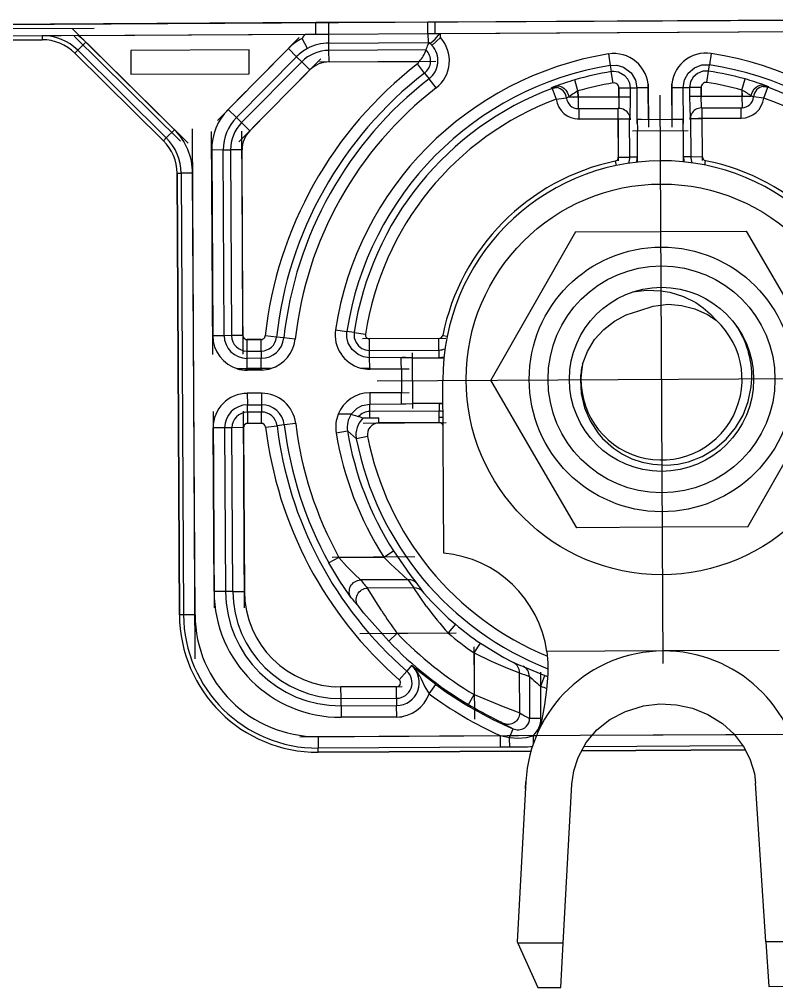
# Model space of a CAD drawing. Header units: millimetres. Extents: x 1543 to 5748, y 1576 to 2417.
# Drawn here: x 5450.98 to 5477.3, y 2206.58 to 2240.24 of the extents above; entities that cross this region are included whole.
import ezdxf

# ---------------------------------------------------------------- set-up
doc = ezdxf.new("R2010")
doc.units = ezdxf.units.MM
doc.layers.get('0').update_dxf_attribs({"lineweight": 25})

msp = doc.modelspace()

# ---------------------------------------------------------------- linework, layer by layer
for p, q in [((5433.662, 2239.974), (5464.043, 2240.136)), ((5461.282, 2240.121), (5433.671, 2239.974)), ((5463.861, 2240.135), (5482.666, 2240.236)), ((5433.672, 2239.829), (5453.584, 2239.935)), ((5433.673, 2239.574), (5461.284, 2239.721)), ((5451.775, 2239.526), (5433.674, 2239.429)), ((5433.674, 2239.429), (5451.775, 2239.526)), ((5473.354, 2217.841), (5473.249, 2237.601)), ((5457.094, 2218.004), (5456.996, 2236.426)), ((5463.422, 2227.668), (5483.181, 2227.774))]:
    msp.add_line(p, q)
at = {"ltscale": 0.014243}
msp.add_line((5461.738, 2240.123), (5461.282, 2240.121), dxfattribs=at)
at = {"ltscale": 0.0125}
for p, q in [((5461.284, 2239.721), (5461.282, 2240.121)), ((5465.43, 2239.743), (5465.428, 2240.143)), ((5476.857, 2237.501), (5476.993, 2237.877)), ((5470.399, 2237.536), (5470.401, 2237.136)), ((5476.098, 2237.566), (5476.101, 2237.166)), ((5458.907, 2226.582), (5458.91, 2226.182)), ((5459.401, 2226.185), (5459.399, 2226.585)), ((5464.108, 2218.895), (5463.819, 2218.618)), ((5462.162, 2216.374), (5462.164, 2215.974)), ((5464.097, 2215.984), (5464.095, 2216.384)), ((5461.368, 2215.303), (5461.37, 2214.903)), ((5467.696, 2215.337), (5467.698, 2214.937))]:
    msp.add_line(p, q, dxfattribs=at)
at = {"ltscale": 0.129149}
msp.add_line((5465.526, 2240.143), (5461.393, 2240.121), dxfattribs=at)
at = {"ltscale": 0.107623}
for p, q in [((5465.182, 2240.141), (5461.738, 2240.123)), ((5461.74, 2239.724), (5465.184, 2239.742)), ((5461.742, 2239.413), (5465.185, 2239.432))]:
    msp.add_line(p, q, dxfattribs=at)
at = {"ltscale": 0.012473}
for p, q in [((5461.74, 2239.724), (5461.738, 2240.123)), ((5465.184, 2239.742), (5465.182, 2240.141))]:
    msp.add_line(p, q, dxfattribs=at)
at = {"ltscale": 0.007707}
msp.add_line((5465.428, 2240.143), (5465.182, 2240.142), dxfattribs=at)
at = {"ltscale": 0.489716}
for p, q in [((5481.099, 2240.227), (5465.428, 2240.143)), ((5465.43, 2239.743), (5481.101, 2239.827))]:
    msp.add_line(p, q, dxfattribs=at)
at = {"ltscale": 0.03879}
msp.add_line((5453.016, 2239.677), (5451.775, 2239.667), dxfattribs=at)
at = {"ltscale": 0.004407}
for p, q in [((5451.775, 2239.667), (5451.775, 2239.526)), ((5461.371, 2214.762), (5461.37, 2214.903))]:
    msp.add_line(p, q, dxfattribs=at)
at = {"ltscale": 0.177427}
msp.add_line((5456.847, 2235.928), (5452.811, 2239.921), dxfattribs=at)
at = {"ltscale": 0.162425}
msp.add_line((5452.883, 2239.652), (5456.577, 2235.996), dxfattribs=at)
at = {"ltscale": 0.247163}
msp.add_line((5453.016, 2239.677), (5460.925, 2239.719), dxfattribs=at)
at = {"ltscale": 0.011227}
msp.add_line((5460.925, 2239.719), (5461.284, 2239.721), dxfattribs=at)
at = {"ltscale": 0.014238}
msp.add_line((5461.284, 2239.721), (5461.74, 2239.724), dxfattribs=at)
at = {"ltscale": 0.009708}
for p, q in [((5461.742, 2239.413), (5461.74, 2239.724)), ((5465.184, 2239.742), (5465.185, 2239.432))]:
    msp.add_line(p, q, dxfattribs=at)
at = {"ltscale": 0.007706}
msp.add_line((5465.184, 2239.742), (5465.43, 2239.743), dxfattribs=at)
at = {"ltscale": 0.005299}
msp.add_line((5465.43, 2239.743), (5465.6, 2239.744), dxfattribs=at)
at = {"ltscale": 0.000282288}
msp.add_line((5465.6, 2239.744), (5465.609, 2239.744), dxfattribs=at)
at = {"ltscale": 0.477248}
msp.add_line((5465.609, 2239.744), (5480.881, 2239.826), dxfattribs=at)
at = {"ltscale": 0.012499}
for p, q in [((5453.29, 2239.448), (5453.008, 2239.163)), ((5460.618, 2238.939), (5460.333, 2239.221)), ((5470.398, 2237.748), (5470.287, 2238.132)), ((5458.526, 2236.825), (5458.242, 2237.107)), ((5458.991, 2236.365), (5458.707, 2236.647)), ((5456.369, 2236.401), (5456.087, 2236.117)), ((5463.649, 2221.541), (5463.986, 2221.757)), ((5464.182, 2217.282), (5464.446, 2217.583)), ((5469.103, 2217.056), (5469.25, 2217.428)), ((5466.588, 2216.421), (5466.792, 2216.764))]:
    msp.add_line(p, q, dxfattribs=at)
at = {"ltscale": 0.135357}
for p, q in [((5456.369, 2236.401), (5453.29, 2239.448)), ((5453.008, 2239.163), (5456.087, 2236.117))]:
    msp.add_line(p, q, dxfattribs=at)
at = {"ltscale": 0.126513}
msp.add_line((5460.711, 2239.603), (5457.864, 2236.725), dxfattribs=at)
at = {"ltscale": 0.012497}
for p, q in [((5460.995, 2239.222), (5460.805, 2239.574)), ((5461.745, 2238.758), (5461.743, 2239.158)), ((5471.455, 2239.032), (5471.519, 2238.637)), ((5475.027, 2239.051), (5474.966, 2238.656)), ((5461.083, 2238.479), (5460.798, 2238.76)), ((5471.62, 2238.023), (5471.555, 2238.418)), ((5474.873, 2238.041), (5474.933, 2238.436)), ((5469.501, 2237.837), (5469.642, 2237.463)), ((5474.314, 2236.792), (5474.714, 2236.794)), ((5458.72, 2235.7), (5458.32, 2235.698)), ((5474.321, 2235.46), (5474.721, 2235.463)), ((5458.754, 2229.243), (5458.354, 2229.241)), ((5461.971, 2229.446), (5462.366, 2229.386)), ((5458.896, 2228.705), (5458.894, 2229.104)), ((5459.388, 2228.707), (5459.386, 2229.107)), ((5463.153, 2228.727), (5463.151, 2229.127)), ((5458.904, 2227.237), (5458.906, 2226.837)), ((5459.396, 2227.239), (5459.398, 2226.839)), ((5463.161, 2227.259), (5463.164, 2226.859)), ((5458.771, 2226.043), (5458.371, 2226.041)), ((5461.992, 2225.865), (5462.386, 2225.93)), ((5462.088, 2221.533), (5461.738, 2221.34)), ((5458.402, 2220.347), (5458.802, 2220.349)), ((5462.161, 2216.628), (5462.159, 2217.028)), ((5464.094, 2216.638), (5464.092, 2217.038))]:
    msp.add_line(p, q, dxfattribs=at)
at = {"ltscale": 0.007986}
msp.add_line((5461.743, 2239.158), (5461.742, 2239.413), dxfattribs=at)
at = {"ltscale": 0.000399935}
msp.add_line((5465.185, 2239.432), (5465.198, 2239.431), dxfattribs=at)
at = {"ltscale": 0.002328}
msp.add_line((5465.185, 2239.432), (5465.186, 2239.357), dxfattribs=at)
at = {"ltscale": 0.002299}
msp.add_line((5465.186, 2239.357), (5465.232, 2239.415), dxfattribs=at)
at = {"ltscale": 0.012498}
for p, q in [((5465.617, 2239.6), (5465.322, 2239.33)), ((5465.066, 2238.369), (5464.821, 2238.685)), ((5465.466, 2237.851), (5465.222, 2238.167)), ((5471.818, 2237.855), (5472.218, 2237.857)), ((5472.84, 2237.861), (5472.44, 2237.859)), ((5473.654, 2237.865), (5474.054, 2237.867)), ((5474.676, 2237.871), (5474.276, 2237.868)), ((5471.82, 2237.543), (5472.22, 2237.545)), ((5474.678, 2237.559), (5474.278, 2237.556)), ((5471.792, 2236.779), (5472.192, 2236.781)), ((5458.065, 2235.696), (5457.666, 2235.694)), ((5471.799, 2235.447), (5472.199, 2235.449)), ((5457.004, 2234.891), (5456.604, 2234.889)), ((5458.1, 2229.239), (5457.7, 2229.237)), ((5459.92, 2229.187), (5459.523, 2229.231)), ((5462.618, 2229.347), (5463.013, 2229.287)), ((5460.571, 2229.116), (5460.173, 2229.16)), ((5460.586, 2226.189), (5460.189, 2226.141)), ((5458.117, 2226.039), (5457.717, 2226.037)), ((5459.54, 2226.063), (5459.937, 2226.111)), ((5458.148, 2220.345), (5457.748, 2220.343)), ((5457.086, 2219.54), (5456.686, 2219.537)), ((5466.784, 2218.217), (5467.01, 2218.547))]:
    msp.add_line(p, q, dxfattribs=at)
at = {"ltscale": 0.004409}
msp.add_line((5452.909, 2239.063), (5453.008, 2239.163), dxfattribs=at)
at = {"ltscale": 0.135354}
for p, q in [((5455.988, 2236.017), (5452.909, 2239.063)), ((5452.909, 2239.063), (5455.988, 2236.017))]:
    msp.add_line(p, q, dxfattribs=at)
at = {"color": 3, "ltscale": 0.128682}
for p, q in [((5458.968, 2239.174), (5454.85, 2239.152)), ((5454.854, 2238.326), (5458.972, 2238.348))]:
    msp.add_line(p, q, dxfattribs=at)
at = {"color": 3, "ltscale": 0.025803}
for p, q in [((5454.85, 2239.152), (5454.854, 2238.326)), ((5458.972, 2238.348), (5458.968, 2239.174))]:
    msp.add_line(p, q, dxfattribs=at)
at = {"ltscale": 0.045969}
msp.add_line((5460.333, 2239.221), (5459.299, 2238.175), dxfattribs=at)
at = {"ltscale": 0.105458}
msp.add_line((5465.117, 2239.176), (5461.743, 2239.158), dxfattribs=at)
at = {"ltscale": 0.092929}
for p, q in [((5458.526, 2236.825), (5460.618, 2238.939)), ((5460.798, 2238.76), (5458.707, 2236.647))]:
    msp.add_line(p, q, dxfattribs=at)
at = {"ltscale": 0.126511}
msp.add_line((5461.46, 2238.861), (5458.613, 2235.983), dxfattribs=at)
at = {"ltscale": 0.007944}
for p, q in [((5460.618, 2238.939), (5460.798, 2238.76)), ((5458.707, 2236.647), (5458.526, 2236.825)), ((5472.453, 2235.45), (5472.199, 2235.449)), ((5460.173, 2229.16), (5459.92, 2229.187)), ((5462.618, 2229.347), (5462.366, 2229.386)), ((5458.907, 2226.582), (5458.906, 2226.837)), ((5459.398, 2226.839), (5459.399, 2226.585)), ((5463.165, 2226.605), (5463.164, 2226.859)), ((5465.572, 2226.872), (5465.573, 2226.618)), ((5462.162, 2216.374), (5462.161, 2216.628)), ((5464.094, 2216.638), (5464.095, 2216.384))]:
    msp.add_line(p, q, dxfattribs=at)
at = {"ltscale": 0.126564}
msp.add_line((5461.408, 2238.756), (5465.458, 2238.778), dxfattribs=at)
at = {"ltscale": 0.097775}
msp.add_line((5461.745, 2238.758), (5464.874, 2238.775), dxfattribs=at)
at = {"ltscale": 0.006948}
for p, q in [((5471.519, 2238.637), (5471.555, 2238.418)), ((5474.933, 2238.436), (5474.966, 2238.656))]:
    msp.add_line(p, q, dxfattribs=at)
at = {"ltscale": 0.092931}
msp.add_line((5458.991, 2236.365), (5461.083, 2238.479), dxfattribs=at)
at = {"ltscale": 0.007945}
for p, q in [((5465.066, 2238.369), (5465.222, 2238.167)), ((5458.065, 2235.696), (5458.32, 2235.698)), ((5474.321, 2235.46), (5474.067, 2235.459)), ((5458.354, 2229.241), (5458.1, 2229.239)), ((5458.371, 2226.041), (5458.117, 2226.039)), ((5460.189, 2226.141), (5459.937, 2226.111)), ((5458.402, 2220.347), (5458.148, 2220.345))]:
    msp.add_line(p, q, dxfattribs=at)
at = {"ltscale": 0.046738}
for p, q in [((5472.84, 2237.985), (5472.848, 2236.49)), ((5473.653, 2237.99), (5473.661, 2236.494))]:
    msp.add_line(p, q, dxfattribs=at)
at = {"ltscale": 0.012496}
for p, q in [((5476.097, 2237.778), (5476.204, 2238.163)), ((5463.087, 2225.73), (5462.694, 2225.654)), ((5466.137, 2219.211), (5465.88, 2218.905)), ((5465.22, 2216.791), (5465.458, 2217.112))]:
    msp.add_line(p, q, dxfattribs=at)
at = {"ltscale": 0.027109}
msp.add_line((5458.852, 2237.723), (5458.242, 2237.107), dxfattribs=at)
at = {"ltscale": 0.001266}
msp.add_line((5469.461, 2237.841), (5469.501, 2237.837), dxfattribs=at)
at = {"ltscale": 0.007947}
for p, q in [((5470.398, 2237.769), (5470.399, 2237.514)), ((5458.897, 2228.45), (5458.896, 2228.705)), ((5459.388, 2228.707), (5459.389, 2228.453)), ((5463.155, 2228.473), (5463.153, 2228.727)), ((5465.562, 2228.74), (5465.563, 2228.486))]:
    msp.add_line(p, q, dxfattribs=at)
at = {"ltscale": 0.006622}
msp.add_line((5470.399, 2237.536), (5470.398, 2237.748), dxfattribs=at)
at = {"ltscale": 0.011716}
msp.add_line((5471.82, 2237.512), (5471.818, 2237.887), dxfattribs=at)
at = {"ltscale": 0.00975}
for p, q in [((5471.818, 2237.855), (5471.82, 2237.543)), ((5472.22, 2237.545), (5472.218, 2237.857)), ((5474.276, 2237.868), (5474.278, 2237.556)), ((5474.678, 2237.559), (5474.676, 2237.871))]:
    msp.add_line(p, q, dxfattribs=at)
at = {"ltscale": 0.006946}
for p, q in [((5472.218, 2237.857), (5472.44, 2237.859)), ((5474.054, 2237.867), (5474.276, 2237.868))]:
    msp.add_line(p, q, dxfattribs=at)
at = {"ltscale": 0.038947}
for p, q in [((5472.44, 2237.859), (5472.447, 2236.612)), ((5474.061, 2236.621), (5474.054, 2237.867)), ((5463.164, 2226.859), (5464.41, 2226.866))]:
    msp.add_line(p, q, dxfattribs=at)
at = {"ltscale": 0.034482}
for p, q in [((5472.846, 2236.757), (5472.84, 2237.861)), ((5473.654, 2237.865), (5473.66, 2236.762))]:
    msp.add_line(p, q, dxfattribs=at)
at = {"ltscale": 0.0117}
msp.add_line((5474.676, 2237.902), (5474.678, 2237.527), dxfattribs=at)
at = {"ltscale": 0.00795}
msp.add_line((5476.097, 2237.799), (5476.099, 2237.545), dxfattribs=at)
at = {"ltscale": 0.006625}
msp.add_line((5476.097, 2237.778), (5476.098, 2237.566), dxfattribs=at)
at = {"ltscale": 0.001265}
msp.add_line((5476.993, 2237.877), (5477.034, 2237.881), dxfattribs=at)
at = {"ltscale": 0.011284}
for p, q in [((5469.642, 2237.463), (5470, 2237.512)), ((5476.857, 2237.501), (5476.498, 2237.546))]:
    msp.add_line(p, q, dxfattribs=at)
at = {"ltscale": 0.01008}
for p, q in [((5470.399, 2237.536), (5470.077, 2237.534)), ((5476.098, 2237.566), (5476.421, 2237.568))]:
    msp.add_line(p, q, dxfattribs=at)
at = {"ltscale": 0.053293}
msp.add_line((5470.257, 2237.535), (5471.962, 2237.544), dxfattribs=at)
at = {"ltscale": 0.044397}
msp.add_line((5471.82, 2237.543), (5470.399, 2237.536), dxfattribs=at)
at = {"ltscale": 0.053273}
msp.add_line((5474.536, 2237.558), (5476.241, 2237.567), dxfattribs=at)
at = {"ltscale": 0.044395}
msp.add_line((5476.098, 2237.566), (5474.678, 2237.559), dxfattribs=at)
at = {"ltscale": 0.043956}
msp.add_line((5470.401, 2237.136), (5471.808, 2237.143), dxfattribs=at)
at = {"ltscale": 0.011392}
for p, q in [((5470.438, 2236.771), (5470.436, 2237.136)), ((5471.792, 2236.779), (5471.79, 2237.143)), ((5474.714, 2236.794), (5474.712, 2237.159)), ((5476.068, 2236.801), (5476.066, 2237.166))]:
    msp.add_line(p, q, dxfattribs=at)
at = {"ltscale": 0.043953}
msp.add_line((5474.694, 2237.159), (5476.101, 2237.166), dxfattribs=at)
at = {"ltscale": 0.049957}
for p, q in [((5474.722, 2235.329), (5474.713, 2236.928)), ((5471.8, 2235.314), (5471.791, 2236.912))]:
    msp.add_line(p, q, dxfattribs=at)
at = {"ltscale": 0.050768}
msp.add_line((5471.927, 2236.779), (5470.303, 2236.771), dxfattribs=at)
at = {"ltscale": 0.042305}
msp.add_line((5470.438, 2236.771), (5471.792, 2236.779), dxfattribs=at)
at = {"ltscale": 0.041614}
for p, q in [((5471.792, 2236.779), (5471.799, 2235.447)), ((5472.199, 2235.449), (5472.192, 2236.781)), ((5474.314, 2236.792), (5474.321, 2235.46)), ((5474.721, 2235.463), (5474.714, 2236.794))]:
    msp.add_line(p, q, dxfattribs=at)
at = {"ltscale": 0.001221}
msp.add_line((5472.192, 2236.781), (5472.21, 2236.746), dxfattribs=at)
at = {"ltscale": 0.004829}
msp.add_line((5472.452, 2236.763), (5472.606, 2236.764), dxfattribs=at)
at = {"ltscale": 0.007507}
msp.add_line((5472.606, 2236.764), (5472.846, 2236.757), dxfattribs=at)
at = {"ltscale": 0.025429}
msp.add_line((5472.846, 2236.757), (5473.66, 2236.762), dxfattribs=at)
at = {"ltscale": 0.007515}
msp.add_line((5473.66, 2236.762), (5473.9, 2236.771), dxfattribs=at)
at = {"ltscale": 0.004828}
for p, q in [((5473.9, 2236.771), (5474.054, 2236.772)), ((5464.259, 2226.871), (5464.258, 2227.025))]:
    msp.add_line(p, q, dxfattribs=at)
at = {"ltscale": 0.001222}
msp.add_line((5474.297, 2236.757), (5474.314, 2236.792), dxfattribs=at)
at = {"ltscale": 0.050763}
msp.add_line((5476.203, 2236.802), (5474.579, 2236.793), dxfattribs=at)
at = {"ltscale": 0.042303}
msp.add_line((5474.714, 2236.794), (5476.068, 2236.801), dxfattribs=at)
at = {"ltscale": 0.24216}
for p, q in [((5457.703, 2228.591), (5457.662, 2236.34)), ((5458.758, 2228.597), (5458.716, 2236.346))]:
    msp.add_line(p, q, dxfattribs=at)
at = {"ltscale": 0.060487}
msp.add_line((5472.287, 2236.362), (5474.223, 2236.373), dxfattribs=at)
at = {"ltscale": 0.049648}
msp.add_line((5472.461, 2236.363), (5474.05, 2236.372), dxfattribs=at)
at = {"ltscale": 0.034018}
msp.add_line((5472.467, 2235.275), (5472.461, 2236.363), dxfattribs=at)
at = {"ltscale": 0.034015}
msp.add_line((5474.05, 2236.372), (5474.055, 2235.283), dxfattribs=at)
at = {"ltscale": 0.004406}
msp.add_line((5456.087, 2236.117), (5455.988, 2236.017), dxfattribs=at)
at = {"ltscale": 0.201791}
for p, q in [((5457.666, 2235.694), (5457.7, 2229.237)), ((5458.1, 2229.239), (5458.065, 2235.696)), ((5458.32, 2235.698), (5458.354, 2229.241)), ((5458.754, 2229.243), (5458.72, 2235.7))]:
    msp.add_line(p, q, dxfattribs=at)
at = {"ltscale": 0.004877}
msp.add_line((5471.688, 2235.307), (5471.721, 2235.154), dxfattribs=at)
at = {"ltscale": 0.005524}
msp.add_line((5472.456, 2235.274), (5472.453, 2235.45), dxfattribs=at)
at = {"ltscale": 0.005527}
msp.add_line((5474.067, 2235.459), (5474.066, 2235.282), dxfattribs=at)
at = {"ltscale": 0.004874}
msp.add_line((5474.802, 2235.171), (5474.833, 2235.324), dxfattribs=at)
at = {"ltscale": 0.004408}
for p, q in [((5456.463, 2234.888), (5456.604, 2234.889)), ((5456.686, 2219.537), (5456.545, 2219.537))]:
    msp.add_line(p, q, dxfattribs=at)
at = {"ltscale": 0.47973}
for p, q in [((5456.545, 2219.537), (5456.463, 2234.888)), ((5456.463, 2234.888), (5456.545, 2219.537)), ((5456.604, 2234.889), (5456.686, 2219.537)), ((5457.086, 2219.54), (5457.004, 2234.891))]:
    msp.add_line(p, q, dxfattribs=at)
at = {"ltscale": 0.185475}
msp.add_line((5470.306, 2232.845), (5467.366, 2227.689), dxfattribs=at)
at = {"ltscale": 0.092661}
for p, q in [((5470.306, 2232.845), (5473.272, 2232.86)), ((5470.361, 2222.565), (5468.865, 2225.125))]:
    msp.add_line(p, q, dxfattribs=at)
at = {"ltscale": 0.092813}
msp.add_line((5473.272, 2232.86), (5476.241, 2232.876), dxfattribs=at)
at = {"ltscale": 0.09266}
msp.add_line((5476.241, 2232.876), (5477.738, 2230.316), dxfattribs=at)
at = {"ltscale": 0.00488}
msp.add_line((5465.698, 2229.252), (5465.851, 2229.221), dxfattribs=at)
at = {"ltscale": 0.018452}
msp.add_line((5458.845, 2229.104), (5459.435, 2229.107), dxfattribs=at)
at = {"ltscale": 0.015364}
for p, q in [((5459.386, 2229.107), (5458.894, 2229.104)), ((5458.896, 2228.705), (5459.388, 2228.707)), ((5459.389, 2228.453), (5458.897, 2228.45)), ((5458.899, 2228.094), (5459.391, 2228.097)), ((5459.391, 2228.097), (5458.899, 2228.094)), ((5459.391, 2228.046), (5458.9, 2228.043))]:
    msp.add_line(p, q, dxfattribs=at)
at = {"ltscale": 0.090306}
msp.add_line((5465.8, 2229.141), (5462.911, 2229.126), dxfattribs=at)
at = {"ltscale": 0.075255}
for p, q in [((5465.559, 2229.14), (5463.151, 2229.127)), ((5463.153, 2228.727), (5465.562, 2228.74))]:
    msp.add_line(p, q, dxfattribs=at)
at = {"ltscale": 0.010135}
msp.add_line((5465.561, 2228.816), (5465.559, 2229.14), dxfattribs=at)
at = {"ltscale": 0.060492}
msp.add_line((5464.66, 2226.706), (5464.649, 2228.642), dxfattribs=at)
at = {"ltscale": 0.001849}
msp.add_line((5465.562, 2228.757), (5465.561, 2228.816), dxfattribs=at)
at = {"ltscale": 0.000512695}
msp.add_line((5465.562, 2228.74), (5465.562, 2228.757), dxfattribs=at)
at = {"ltscale": 0.011124}
for p, q in [((5458.899, 2228.094), (5458.897, 2228.45)), ((5459.391, 2228.097), (5459.389, 2228.453)), ((5463.157, 2228.117), (5463.155, 2228.473))]:
    msp.add_line(p, q, dxfattribs=at)
at = {"ltscale": 0.038948}
msp.add_line((5464.401, 2228.48), (5463.155, 2228.473), dxfattribs=at)
at = {"ltscale": 0.004831}
msp.add_line((5464.251, 2228.319), (5464.25, 2228.474), dxfattribs=at)
at = {"ltscale": 0.007502}
for p, q in [((5464.26, 2228.079), (5464.251, 2228.319)), ((5464.258, 2227.025), (5464.265, 2227.265))]:
    msp.add_line(p, q, dxfattribs=at)
at = {"ltscale": 0.034023}
msp.add_line((5464.65, 2228.469), (5465.739, 2228.474), dxfattribs=at)
at = {"ltscale": 0.049652}
msp.add_line((5464.659, 2226.88), (5464.65, 2228.469), dxfattribs=at)
at = {"ltscale": 0.005532}
msp.add_line((5465.563, 2228.486), (5465.74, 2228.485), dxfattribs=at)
at = {"ltscale": 0.000776672}
for p, q in [((5458.578, 2228.093), (5458.553, 2228.093)), ((5459.712, 2228.099), (5459.737, 2228.099))]:
    msp.add_line(p, q, dxfattribs=at)
at = {"ltscale": 0.010031}
for p, q in [((5458.578, 2228.093), (5458.899, 2228.094)), ((5458.899, 2228.094), (5458.578, 2228.093)), ((5459.712, 2228.099), (5459.391, 2228.097)), ((5459.712, 2228.099), (5459.391, 2228.097))]:
    msp.add_line(p, q, dxfattribs=at)
at = {"ltscale": 0.018437}
msp.add_line((5459.44, 2228.046), (5458.85, 2228.043), dxfattribs=at)
at = {"ltscale": 0.00159}
for p, q in [((5458.9, 2228.043), (5458.899, 2228.094)), ((5459.391, 2228.046), (5459.391, 2228.097))]:
    msp.add_line(p, q, dxfattribs=at)
at = {"ltscale": 0.000210571}
msp.add_line((5462.836, 2228.115), (5462.843, 2228.115), dxfattribs=at)
at = {"ltscale": 0.009819}
msp.add_line((5462.843, 2228.115), (5463.157, 2228.117), dxfattribs=at)
at = {"ltscale": 0.046736}
msp.add_line((5464.528, 2228.08), (5463.032, 2228.072), dxfattribs=at)
at = {"ltscale": 0.001373}
msp.add_line((5463.165, 2228.117), (5463.165, 2228.073), dxfattribs=at)
at = {"ltscale": 0.034239}
msp.add_line((5464.26, 2228.079), (5463.165, 2228.073), dxfattribs=at)
at = {"ltscale": 0.025433}
msp.add_line((5464.26, 2228.079), (5464.265, 2227.265), dxfattribs=at)
at = {"ltscale": 0.1875}
msp.add_line((5465.734, 2221.68), (5465.702, 2227.68), dxfattribs=at)
at = {"ltscale": 0.092811}
msp.add_line((5468.865, 2225.125), (5467.366, 2227.689), dxfattribs=at)
at = {"ltscale": 0.185472}
msp.add_line((5476.296, 2222.597), (5479.237, 2227.752), dxfattribs=at)
at = {"ltscale": 0.018439}
for p, q in [((5459.445, 2227.239), (5458.855, 2227.236)), ((5459.45, 2226.185), (5458.86, 2226.182))]:
    msp.add_line(p, q, dxfattribs=at)
at = {"ltscale": 0.015366}
for p, q in [((5459.396, 2227.239), (5458.904, 2227.237)), ((5458.906, 2226.837), (5459.398, 2226.839)), ((5459.399, 2226.585), (5458.907, 2226.582)), ((5459.401, 2226.185), (5458.91, 2226.182))]:
    msp.add_line(p, q, dxfattribs=at)
at = {"ltscale": 0.046735}
msp.add_line((5463.037, 2227.259), (5464.532, 2227.267), dxfattribs=at)
at = {"ltscale": 0.03448}
msp.add_line((5464.265, 2227.265), (5463.161, 2227.259), dxfattribs=at)
at = {"ltscale": 0.032722}
msp.add_line((5465.706, 2226.885), (5464.659, 2226.88), dxfattribs=at)
at = {"ltscale": 0.004196}
msp.add_line((5465.706, 2226.875), (5465.572, 2226.872), dxfattribs=at)
at = {"ltscale": 0.213528}
msp.add_line((5457.714, 2226.607), (5457.751, 2219.774), dxfattribs=at)
at = {"ltscale": 0.213544}
msp.add_line((5458.805, 2219.779), (5458.768, 2226.613), dxfattribs=at)
at = {"ltscale": 0.00010376}
msp.add_line((5462.061, 2226.511), (5462.064, 2226.511), dxfattribs=at)
at = {"ltscale": 0.075253}
msp.add_line((5465.573, 2226.618), (5463.165, 2226.605), dxfattribs=at)
at = {"ltscale": 0.006927}
for p, q in [((5463.166, 2226.384), (5463.165, 2226.605)), ((5465.574, 2226.396), (5465.573, 2226.618))]:
    msp.add_line(p, q, dxfattribs=at)
at = {"ltscale": 0.09032}
msp.add_line((5462.926, 2226.204), (5465.816, 2226.219), dxfattribs=at)
at = {"ltscale": 0.005573}
for p, q in [((5463.477, 2226.207), (5463.476, 2226.385)), ((5465.575, 2226.218), (5465.574, 2226.396))]:
    msp.add_line(p, q, dxfattribs=at)
at = {"ltscale": 0.065567}
msp.add_line((5465.575, 2226.218), (5463.477, 2226.207), dxfattribs=at)
at = {"ltscale": 0.004192}
msp.add_line((5465.708, 2226.398), (5465.574, 2226.396), dxfattribs=at)
at = {"ltscale": 0.177939}
for p, q in [((5457.748, 2220.343), (5457.717, 2226.037)), ((5458.117, 2226.039), (5458.148, 2220.345)), ((5458.402, 2220.347), (5458.371, 2226.041)), ((5458.771, 2226.043), (5458.802, 2220.349))]:
    msp.add_line(p, q, dxfattribs=at)
at = {"ltscale": 0.012922}
msp.add_line((5462.694, 2225.654), (5462.386, 2225.93), dxfattribs=at)
at = {"ltscale": 0.092812}
msp.add_line((5473.331, 2222.581), (5470.361, 2222.565), dxfattribs=at)
at = {"ltscale": 0.092662}
msp.add_line((5476.296, 2222.597), (5473.331, 2222.581), dxfattribs=at)
at = {"ltscale": 0.089838}
msp.add_line((5464.724, 2221.547), (5461.849, 2221.532), dxfattribs=at)
at = {"ltscale": 0.048764}
msp.add_line((5462.088, 2221.533), (5463.649, 2221.541), dxfattribs=at)
at = {"ltscale": 0.051404}
msp.add_line((5464.488, 2220.758), (5462.843, 2220.749), dxfattribs=at)
at = {"ltscale": 0.050349}
msp.add_line((5464.696, 2220.474), (5463.084, 2220.466), dxfattribs=at)
at = {"ltscale": 0.021858}
msp.add_line((5463.452, 2219.87), (5463.084, 2220.466), dxfattribs=at)
at = {"ltscale": 0.024545}
msp.add_line((5465.136, 2219.824), (5464.696, 2220.474), dxfattribs=at)
at = {"ltscale": 0.007221}
msp.add_line((5463.576, 2219.675), (5463.452, 2219.87), dxfattribs=at)
at = {"ltscale": 0.104517}
msp.add_line((5462.814, 2218.888), (5466.159, 2218.906), dxfattribs=at)
at = {"ltscale": 0.055382}
msp.add_line((5464.108, 2218.895), (5465.88, 2218.905), dxfattribs=at)
at = {"ltscale": 0.078754}
msp.add_line((5466.783, 2218.427), (5466.796, 2215.907), dxfattribs=at)
at = {"ltscale": 0.045386}
msp.add_line((5466.784, 2218.217), (5466.792, 2216.764), dxfattribs=at)
at = {"ltscale": 0.126144}
for p, q in [((5473.352, 2218.281), (5469.315, 2218.259)), ((5477.389, 2218.302), (5473.352, 2218.281))]:
    msp.add_line(p, q, dxfattribs=at)
at = {"ltscale": 0.007946}
msp.add_line((5464.613, 2217.774), (5464.446, 2217.583), dxfattribs=at)
at = {"ltscale": 0.006298}
msp.add_line((5464.769, 2217.647), (5464.613, 2217.774), dxfattribs=at)
at = {"ltscale": 0.003715}
msp.add_line((5464.861, 2217.572), (5464.769, 2217.647), dxfattribs=at)
at = {"ltscale": 0.003745}
msp.add_line((5464.955, 2217.497), (5464.861, 2217.572), dxfattribs=at)
at = {"ltscale": 0.009586}
msp.add_line((5465.197, 2217.309), (5464.955, 2217.497), dxfattribs=at)
at = {"ltscale": 0.043777}
msp.add_line((5468.371, 2216.125), (5468.363, 2217.526), dxfattribs=at)
at = {"ltscale": 0.054575}
msp.add_line((5469.11, 2215.793), (5469.101, 2217.539), dxfattribs=at)
at = {"ltscale": 0.003349}
msp.add_line((5464.897, 2217.403), (5464.943, 2217.306), dxfattribs=at)
at = {"ltscale": 0.010202}
msp.add_line((5465.458, 2217.112), (5465.197, 2217.309), dxfattribs=at)
at = {"ltscale": 0.045468}
msp.add_line((5468.708, 2217.391), (5468.715, 2215.936), dxfattribs=at)
at = {"ltscale": 0.003868}
msp.add_line((5468.708, 2217.391), (5468.801, 2217.31), dxfattribs=at)
at = {"ltscale": 0.00246}
msp.add_line((5468.801, 2217.31), (5468.86, 2217.258), dxfattribs=at)
at = {"ltscale": 0.072499}
for p, q in [((5464.285, 2217.039), (5461.965, 2217.027)), ((5464.291, 2215.985), (5461.971, 2215.972))]:
    msp.add_line(p, q, dxfattribs=at)
at = {"ltscale": 0.060414}
for p, q in [((5464.092, 2217.038), (5462.159, 2217.028)), ((5462.161, 2216.628), (5464.094, 2216.638)), ((5462.162, 2216.374), (5464.095, 2216.384)), ((5464.097, 2215.984), (5462.164, 2215.974))]:
    msp.add_line(p, q, dxfattribs=at)
at = {"ltscale": 0.034933}
msp.add_line((5469.109, 2215.938), (5469.103, 2217.056), dxfattribs=at)
at = {"ltscale": 0.001724}
msp.add_line((5467.4, 2215.97), (5467.351, 2215.996), dxfattribs=at)
at = {"ltscale": 0.003902}
msp.add_line((5467.511, 2215.913), (5467.4, 2215.97), dxfattribs=at)
at = {"ltscale": 0.004723}
msp.add_line((5467.646, 2215.845), (5467.511, 2215.913), dxfattribs=at)
at = {"ltscale": 0.001938}
msp.add_line((5467.701, 2215.816), (5467.646, 2215.845), dxfattribs=at)
at = {"ltscale": 0.003847}
msp.add_line((5467.81, 2215.76), (5467.701, 2215.816), dxfattribs=at)
at = {"ltscale": 0.012309}
msp.add_line((5469.109, 2215.938), (5468.715, 2215.936), dxfattribs=at)
at = {"ltscale": 0.339362}
msp.add_line((5467.938, 2215.339), (5478.797, 2215.397), dxfattribs=at)
at = {"ltscale": 0.010299}
msp.add_line((5468.014, 2215.274), (5468.143, 2215.578), dxfattribs=at)
at = {"ltscale": 0.237317}
msp.add_line((5460.735, 2215.3), (5468.329, 2215.341), dxfattribs=at)
at = {"ltscale": 0.197751}
for p, q in [((5461.368, 2215.303), (5467.696, 2215.337)), ((5467.698, 2214.937), (5461.37, 2214.903))]:
    msp.add_line(p, q, dxfattribs=at)
at = {"ltscale": 0.010142}
msp.add_line((5467.696, 2215.337), (5468.014, 2215.274), dxfattribs=at)
at = {"ltscale": 0.000584832}
msp.add_line((5468.825, 2215.336), (5468.843, 2215.343), dxfattribs=at)
at = {"ltscale": 0.003476}
msp.add_line((5468.843, 2215.343), (5468.954, 2215.344), dxfattribs=at)
at = {"ltscale": 0.008917}
msp.add_line((5468.843, 2215.343), (5468.844, 2215.058), dxfattribs=at)
at = {"ltscale": 0.154593}
msp.add_line((5470.886, 2215.354), (5475.833, 2215.381), dxfattribs=at)
at = {"ltscale": 0.231015}
for p, q in [((5461.371, 2214.762), (5468.763, 2214.802)), ((5468.763, 2214.802), (5461.371, 2214.762))]:
    msp.add_line(p, q, dxfattribs=at)
at = {"ltscale": 0.010809}
msp.add_line((5468.044, 2214.939), (5467.698, 2214.937), dxfattribs=at)
at = {"ltscale": 0.01252}
msp.add_line((5468.444, 2214.941), (5468.044, 2214.939), dxfattribs=at)
at = {"ltscale": 0.006259}
msp.add_line((5468.645, 2214.942), (5468.444, 2214.941), dxfattribs=at)
at = {"ltscale": 0.00313}
msp.add_line((5468.745, 2214.943), (5468.645, 2214.942), dxfattribs=at)
at = {"ltscale": 0.00193}
msp.add_line((5468.807, 2214.943), (5468.745, 2214.943), dxfattribs=at)
at = {"ltscale": 0.178381}
for p, q in [((5470.512, 2214.811), (5476.221, 2214.842)), ((5476.221, 2214.842), (5470.512, 2214.811))]:
    msp.add_line(p, q, dxfattribs=at)
at = {"ltscale": 0.17323}
msp.add_line((5476.136, 2214.982), (5470.593, 2214.953), dxfattribs=at)
at = {"ltscale": 0.17414}
msp.add_line((5468.585, 2213.738), (5468.286, 2208.174), dxfattribs=at)
at = {"ltscale": 0.007284}
msp.add_line((5468.571, 2213.493), (5468.582, 2213.726), dxfattribs=at)
at = {"ltscale": 0.172905}
for p, q in [((5469.886, 2208.127), (5470.182, 2213.652)), ((5476.927, 2208.165), (5476.571, 2213.687))]:
    msp.add_line(p, q, dxfattribs=at)
at = {"ltscale": 0.001872}
msp.add_line((5468.286, 2208.174), (5468.31, 2208.119), dxfattribs=at)
at = {"ltscale": 0.049229}
for p, q in [((5469.886, 2208.127), (5468.31, 2208.119)), ((5478.502, 2208.173), (5476.927, 2208.165))]:
    msp.add_line(p, q, dxfattribs=at)
at = {"ltscale": 0.052792}
msp.add_line((5468.31, 2208.119), (5469.001, 2206.577), dxfattribs=at)
at = {"ltscale": 0.048372}
for p, q in [((5469.803, 2206.582), (5469.886, 2208.127)), ((5476.927, 2208.165), (5477.026, 2206.62))]:
    msp.add_line(p, q, dxfattribs=at)
at = {"ltscale": 0.025043}
msp.add_line((5469.001, 2206.577), (5469.803, 2206.582), dxfattribs=at)
at = {"ltscale": 0.025044}
msp.add_line((5477.026, 2206.62), (5477.827, 2206.625), dxfattribs=at)
for points in [[(5465.232, 2239.415), (5465.235, 2239.412), (5465.244, 2239.41), (5465.255, 2239.412), (5465.282, 2239.423), (5465.434, 2239.549), (5465.6, 2239.744)], [(5471.519, 2238.637), (5471.749, 2238.643), (5471.984, 2238.571), (5472.245, 2238.372), (5472.396, 2238.121), (5472.44, 2237.859)], [(5474.054, 2237.867), (5474.097, 2238.134), (5474.232, 2238.368), (5474.443, 2238.551), (5474.702, 2238.653), (5474.966, 2238.656)], [(5472.218, 2237.857), (5472.197, 2238.014), (5472.13, 2238.157), (5472.028, 2238.276), (5471.804, 2238.404), (5471.646, 2238.427), (5471.555, 2238.418)], [(5474.933, 2238.436), (5474.735, 2238.432), (5474.553, 2238.359), (5474.405, 2238.23), (5474.307, 2238.06), (5474.276, 2237.868)], [(5477.034, 2237.881), (5477.034, 2237.882), (5477.033, 2237.883), (5477.029, 2237.885), (5477.018, 2237.89), (5476.876, 2237.947)], [(5469.618, 2237.908), (5469.476, 2237.85), (5469.465, 2237.844), (5469.461, 2237.842), (5469.46, 2237.841), (5469.461, 2237.841)], [(5471.82, 2237.543), (5471.812, 2237.187), (5471.809, 2237.148), (5471.808, 2237.143)], [(5472.21, 2236.746), (5472.21, 2236.746), (5472.211, 2236.749), (5472.213, 2236.763), (5472.22, 2237.545)], [(5474.278, 2237.556), (5474.291, 2236.804), (5474.295, 2236.761), (5474.296, 2236.757), (5474.297, 2236.757)], [(5474.694, 2237.159), (5474.693, 2237.16), (5474.692, 2237.17), (5474.678, 2237.559)], [(5472.452, 2236.763), (5472.452, 2236.762), (5472.453, 2236.751), (5472.461, 2236.363)], [(5474.05, 2236.372), (5474.052, 2236.754), (5474.054, 2236.77), (5474.054, 2236.772)], [(5472.296, 2230.76), (5472.785, 2230.82), (5473.275, 2230.803), (5473.595, 2230.75), (5474.061, 2230.606), (5474.492, 2230.389), (5474.752, 2230.21), (5474.989, 2230.005), (5475.196, 2229.784)], [(5472.514, 2230.1), (5473.009, 2230.267), (5473.527, 2230.33), (5474.001, 2230.295), (5474.462, 2230.177), (5474.895, 2229.98), (5475.195, 2229.783)], [(5470.552, 2228.247), (5470.727, 2228.693), (5470.976, 2229.102), (5471.295, 2229.459), (5471.661, 2229.745), (5472.071, 2229.962), (5472.514, 2230.1)], [(5463.155, 2228.473), (5462.946, 2228.501), (5462.756, 2228.581), (5462.551, 2228.754), (5462.412, 2228.984), (5462.363, 2229.18), (5462.366, 2229.386)], [(5462.618, 2229.347), (5462.619, 2229.17), (5462.682, 2229.003), (5462.769, 2228.889), (5462.881, 2228.8), (5463.012, 2228.744), (5463.153, 2228.727)], [(5464.65, 2228.469), (5464.268, 2228.471), (5464.252, 2228.473), (5464.25, 2228.474)], [(5470.482, 2227.706), (5470.508, 2227.228), (5470.625, 2226.728), (5470.82, 2226.275), (5471.09, 2225.861), (5471.254, 2225.669), (5471.635, 2225.327), (5471.946, 2225.124), (5472.274, 2224.965), (5472.628, 2224.844), (5472.994, 2224.77), (5473.5, 2224.743), (5473.873, 2224.779), (5474.235, 2224.86), (5474.716, 2225.045), (5475.155, 2225.306), (5475.545, 2225.639), (5475.874, 2226.032), (5476.134, 2226.476), (5476.317, 2226.957), (5476.419, 2227.464), (5476.438, 2227.737)], [(5462.513, 2226.508), (5462.726, 2226.723), (5462.897, 2226.814), (5463.164, 2226.859)], [(5464.259, 2226.871), (5464.26, 2226.871), (5464.271, 2226.872), (5464.659, 2226.88)], [(5462.088, 2221.533), (5462.357, 2221.226), (5462.624, 2220.952), (5462.843, 2220.749)], [(5464.488, 2220.758), (5464.337, 2220.893), (5463.883, 2221.308), (5463.649, 2221.541)], [(5463.986, 2221.757), (5464.554, 2220.941), (5464.762, 2220.668), (5464.797, 2220.62)], [(5462.518, 2220.125), (5462.441, 2220.227), (5462.116, 2220.704), (5461.738, 2221.34)], [(5464.997, 2220.346), (5465.041, 2220.291), (5465.304, 2219.997), (5465.889, 2219.426), (5466.137, 2219.211)], [(5463.819, 2218.618), (5462.955, 2219.6), (5462.766, 2219.832)], [(5467.01, 2218.547), (5467.816, 2218.05), (5468.105, 2217.901), (5468.155, 2217.878)], [(5466.784, 2218.217), (5467.379, 2217.931), (5467.944, 2217.687), (5468.363, 2217.526)], [(5469.315, 2218.259), (5469.348, 2217.873), (5469.347, 2217.477), (5469.307, 2216.943), (5469.236, 2216.412), (5469.092, 2215.641)], [(5468.487, 2217.749), (5468.555, 2217.721), (5469.25, 2217.428)], [(5464.943, 2217.306), (5465.07, 2217.031), (5465.22, 2216.791)], [(5466.792, 2216.764), (5467.798, 2216.346), (5468.371, 2216.125)], [(5470.182, 2213.652), (5470.248, 2214.113), (5470.403, 2214.582), (5470.684, 2215.093), (5471.058, 2215.536), (5471.507, 2215.896), (5472.048, 2216.181), (5472.673, 2216.372), (5473.243, 2216.44), (5473.817, 2216.411), (5474.379, 2216.288), (5474.913, 2216.074), (5475.416, 2215.763), (5475.827, 2215.388), (5476.175, 2214.92), (5476.386, 2214.495), (5476.527, 2214.02), (5476.571, 2213.687)], [(5468.015, 2215.274), (5468.313, 2215.246), (5468.606, 2215.274), (5468.825, 2215.336)]]:
    msp.add_lwpolyline(points)
for radius in [6.791, 4.6, 3.944, 3.2]:
    msp.add_circle((5473.301, 2227.721), radius)
for centre, radius, start, end in [((5451.784, 2237.926), 1.741, 45.3064, 90.3064), ((5451.784, 2237.926), 2.141, 45.3064, 54.8739), ((5461.614, 2239.028), 0.975, 134.9401, 146.0022), ((5465.109, 2239.643), 0.51, 355.1678, 11.4693), ((5451.784, 2237.926), 1.6, 45.3064, 90.3064), ((5451.784, 2237.926), 1.6, 45.3064, 90.3064), ((5461.75, 2237.819), 1.993, 118.2932, 135.3064), ((5461.753, 2237.819), 1.594, 90.4186, 118.4006), ((5461.889, 2240.495), 3.488, 337.7764, 340.9623), ((5465.184, 2239.357), 0.0754, 50.0165, 78.9109), ((5464.736, 2238.795), 0.793, 307.7194, 42.4147), ((5464.714, 2238.775), 0.823, 42.4057, 51.0306), ((5464.736, 2238.795), 1.193, 307.7194, 42.4147), ((5461.75, 2237.819), 1.593, 118.2932, 135.3064), ((5461.75, 2237.819), 1.339, 90.3064, 135.3064), ((5473.301, 2227.721), 11.461, 99.2707, 171.3426), ((5464.237, 2239.435), 0.918, 313.9432, 343.6022), ((5464.736, 2238.795), 0.539, 307.7194, 44.9833), ((5471.647, 2237.854), 1.193, 0.303, 99.2661), ((5474.847, 2237.871), 1.193, 81.3558, 180.3047), ((5473.301, 2227.721), 11.461, 9.3144, 81.3422), ((5473.301, 2227.721), 13.861, 127.7194, 173.7445), ((5461.75, 2237.819), 0.939, 90.3064, 135.3064), ((5473.301, 2227.721), 11.061, 99.2707, 171.3426), ((5464.736, 2238.795), 0.139, 307.7194, 351.606), ((5473.301, 2227.721), 11.061, 9.3144, 81.3422), ((5473.301, 2227.721), 13.461, 127.7194, 173.7445), ((5473.301, 2227.721), 10.839, 99.2707, 106.149), ((5473.301, 2227.721), 10.839, 74.4644, 81.3422), ((5473.301, 2227.721), 13.207, 127.7194, 173.7445), ((5472.618, 2230.032), 8.429, 106.0582, 110.852), ((5473.301, 2227.721), 10.439, 99.2707, 106.149), ((5471.647, 2237.854), 0.171, 0.307, 99.2087), ((5474.847, 2237.871), 0.171, 81.4642, 180.2716), ((5473.301, 2227.721), 10.439, 74.4644, 81.3422), ((5473.96, 2230.039), 8.429, 69.7606, 74.5554), ((5473.301, 2227.721), 12.807, 127.7194, 173.7445), ((5473.301, 2227.721), 10.807, 110.5887, 171.3426), ((5469.603, 2237.467), 0.399, 83.8347, 110.8178), ((5469.602, 2237.467), 0.4, 4.9097, 83.7946), ((5471.752, 2235.352), 2.751, 119.4865, 127.5299), ((5474.803, 2235.417), 2.692, 53.0399, 61.2611), ((5476.896, 2237.506), 0.4, 96.9006, 175.7058), ((5476.896, 2237.506), 0.399, 69.7956, 96.8604), ((5473.301, 2227.721), 10.807, 11.0232, 70.0248), ((5473.301, 2227.721), 10.407, 110.5887, 171.3426), ((5470.434, 2237.571), 0.799, 187.7494, 270.3228), ((5470.284, 2236.933), 0.636, 109.0076, 116.4644), ((5470.399, 2237.536), 0.4, 184.9169, 270.3064), ((5476.063, 2237.601), 0.799, 270.29, 352.866), ((5476.098, 2237.566), 0.4, 270.3064, 355.6988), ((5476.22, 2236.964), 0.636, 64.15, 71.6032), ((5473.301, 2227.721), 10.407, 11.0232, 70.0248), ((5459.659, 2235.705), 1.993, 135.3064, 180.3064), ((5471.81, 2236.744), 0.399, 26.9008, 90.344), ((5474.696, 2236.759), 0.399, 90.2688, 153.7066), ((5459.659, 2235.705), 1.593, 135.3064, 180.3064), ((5459.659, 2235.705), 1.339, 135.3064, 180.3064), ((5474.082, 2236.649), 1.635, 175.9756, 181.2713), ((5472.425, 2236.64), 1.635, 359.3416, 4.6373), ((5454.863, 2234.879), 2.141, 0.3064, 45.3064), ((5459.659, 2235.705), 0.939, 135.3064, 180.3064), ((5454.863, 2234.879), 1.6, 0.3064, 45.3064), ((5454.863, 2234.879), 1.6, 0.3064, 45.3064), ((5454.863, 2234.879), 1.741, 0.3064, 45.3064), ((5473.301, 2227.72), 7.756, 102.0035, 168.6093), ((5473.301, 2227.721), 7.6, 0.3064, 180.3064), ((5471.657, 2235.445), 0.141, 282.6529, 0.8251), ((5471.687, 2235.44), 0.512, 336.2666, 0.9937), ((5471.724, 2235.435), 0.73, 347.0253, 1.2093), ((5474.801, 2235.452), 0.734, 179.4523, 193.5697), ((5474.835, 2235.457), 0.514, 179.6384, 204.2767), ((5474.863, 2235.462), 0.141, 179.7823, 257.9753), ((5473.301, 2227.72), 7.756, 12.0035, 78.6093), ((5473.301, 2227.721), 2.8, 169.168, 47.4449), ((5473.271, 2227.818), 3.168, 358.5387, 34.5609), ((5458.893, 2229.243), 1.193, 180.3064, 254.699), ((5458.893, 2229.243), 0.793, 180.3064, 270.3064), ((5458.893, 2229.243), 0.539, 180.3064, 270.3064), ((5458.893, 2229.243), 0.139, 180.3064, 270.3064), ((5459.385, 2229.246), 0.139, 270.3064, 353.7445), ((5459.385, 2229.246), 0.539, 270.3064, 353.7445), ((5463.151, 2229.266), 1.193, 171.3476, 254.7035), ((5463.151, 2229.266), 0.139, 171.4078, 270.3211), ((5465.56, 2229.282), 0.141, 269.7817, 347.9762), ((5459.385, 2229.246), 0.793, 270.3064, 353.7445), ((5459.385, 2229.246), 1.193, 285.9139, 353.7445), ((5465.565, 2229.252), 0.512, 269.6011, 294.4082), ((5464.382, 2226.844), 1.635, 89.3416, 94.6373), ((5465.571, 2229.214), 0.728, 269.38, 283.6653), ((5473.291, 2227.62), 2.81, 167.118, 178.2596), ((5458.893, 2229.243), 1.2, 253.5566, 270.3064), ((5459.385, 2229.246), 1.2, 270.3064, 287.0562), ((5463.159, 2229.276), 1.203, 254.7603, 270.2885), ((5458.91, 2226.043), 1.193, 90.3064, 180.3064), ((5459.402, 2226.046), 1.193, 6.8694, 90.3064), ((5463.168, 2226.066), 1.193, 90.3121, 158.089), ((5458.91, 2226.043), 0.793, 90.3064, 180.3064), ((5459.402, 2226.046), 0.793, 6.8694, 90.3064), ((5464.374, 2228.501), 1.635, 265.9756, 271.2713), ((5465.587, 2226.149), 0.723, 80.5526, 91.2504), ((5458.91, 2226.043), 0.539, 90.3064, 180.3064), ((5459.402, 2226.046), 0.539, 6.8694, 90.3064), ((5463.177, 2226.06), 1.201, 157.9171, 189.3029), ((5462.281, 2208.123), 18.389, 89.2726, 90.6766), ((5463.175, 2226.06), 0.8, 145.7233, 189.332), ((5466.014, 2237.306), 11.348, 252.0401, 254.2142), ((5463.17, 2226.061), 0.544, 90.5537, 137.2551), ((5465.576, 2226.074), 0.544, 75.9751, 90.2774), ((5458.91, 2226.043), 0.139, 90.3226, 180.2838), ((5459.402, 2226.046), 0.139, 6.8827, 90.2881), ((5473.301, 2227.721), 12.807, 186.8694, 208.8905), ((5463.48, 2225.801), 0.8, 133.4374, 190.5784), ((5463.173, 2253.408), 27.025, 269.4905, 270.6427), ((5463.479, 2225.807), 0.4, 90.3008, 191.0301), ((5465.577, 2226.076), 0.142, 20.2643, 90.7269), ((5473.301, 2227.721), 13.861, 186.8694, 228.8611), ((5473.301, 2227.721), 13.461, 186.8694, 228.8611), ((5473.301, 2227.721), 13.207, 186.8694, 208.8905), ((5473.301, 2227.721), 11.461, 189.3158, 212.6255), ((5473.301, 2227.721), 11.061, 189.3158, 212.6255), ((5473.301, 2227.721), 10.807, 191.0246, 248.5588), ((5473.301, 2227.721), 10.407, 191.0246, 247.5892), ((5465.355, 2217.698), 4, 8.0643, 84.5673), ((5473.352, 2229.43), 13.631, 219.5575, 221.1226), ((5464.5, 2220.369), 0.389, 40.2926, 91.7844), ((5473.362, 2227.018), 10.86, 215.2016, 217.0567), ((5464.708, 2220.086), 0.389, 42.0362, 91.8612), ((5473.362, 2226.625), 10.46, 215.0343, 216.8936), ((5462.141, 2220.367), 4.393, 180.3064, 270.3064), ((5462.141, 2220.367), 3.993, 180.3064, 270.3064), ((5462.141, 2220.367), 3.739, 180.3064, 270.3064), ((5462.141, 2220.367), 3.339, 180.3064, 270.3064), ((5473.356, 2229.035), 14.03, 219.4247, 220.9925), ((5475.445, 2227.407), 12.797, 216.3383, 221.634), ((5461.345, 2219.562), 4.8, 180.3064, 270.3064), ((5461.345, 2219.562), 4.8, 180.3064, 270.3064), ((5461.345, 2219.562), 4.659, 180.3064, 270.3064), ((5461.345, 2219.562), 4.259, 180.3064, 270.3064), ((5479.584, 2230.01), 19.055, 212.8457, 215.685), ((5473.301, 2227.721), 11.124, 229.908, 235.5591), ((5473.301, 2227.721), 12.744, 223.8289, 239.2831), ((5473.301, 2227.721), 11.524, 229.908, 235.5591), ((5473.301, 2227.721), 13.144, 223.8289, 239.2831), ((5473.378, 2213.481), 4.8, 3.6843, 176.9285), ((5464.091, 2217.177), 0.793, 270.3064, 48.8611), ((5463.822, 2216.876), 1.197, 26.0776, 48.6218), ((5472.199, 2227.799), 10.713, 247.8232, 249.7317), ((5467.97, 2217.531), 0.394, 359.2563, 61.9187), ((5468.313, 2217.396), 0.394, 359.3142, 63.7447), ((5464.091, 2217.177), 0.539, 270.3064, 48.8611), ((5472.592, 2227.804), 11.114, 247.6356, 249.541), ((5473.301, 2227.721), 11.061, 248.5124, 249.0315), ((5464.091, 2217.177), 0.139, 270.3064, 48.8611), ((5473.301, 2227.721), 13.193, 233.5206, 246.9833), ((5473.367, 2222.425), 6.856, 228.9018, 231.5432), ((5464.091, 2217.177), 1.193, 270.3064, 341.1156), ((5473.301, 2227.721), 13.593, 233.5206, 245.6445), ((5473.301, 2227.721), 11.461, 248.5124, 249.6208), ((5474.636, 2229.985), 15.772, 239.3162, 242.4909), ((5475.009, 2227.818), 13.445, 240.4169, 242.0907), ((5474.615, 2227.818), 13.846, 240.5658, 242.1349), ((5468.334, 2215.928), 0.382, 315.6547, 1.2781), ((5468.323, 2215.933), 0.786, 311.3845, 0.3752), ((5468.315, 2215.968), 0.427, 246.2043, 299.9945), ((5468.326, 2215.937), 0.394, 300.943, 315.4721)]:
    msp.add_arc(centre, radius, start, end)
at = {"extrusion": (0, 0, -1)}
for centre, major_axis, ratio, start_param, end_param in [((5469.754, 2237.532), (0.144, -0.373), 0.786648, 3.169864, 5.003416), ((5476.744, 2237.57), (-0.14, -0.375), 0.786772, 1.279719, 3.113314), ((5469.642, 2237.463), (-0.036, -0.398), 0.999194, 2.691778, 3.101746), ((5476.857, 2237.501), (0.04, -0.398), 0.999194, 3.181442, 3.591426), ((5471.792, 2236.779), (0.357, 0.181), 0.999239, 0.059651, 0.46383), ((5474.697, 2236.759), (-0.359, 0.177), 0.999239, 5.819355, 6.283379), ((5474.714, 2236.794), (-0.359, 0.177), 0.999239, 5.819355, 6.2235), ((5471.81, 2236.744), (0.357, 0.181), 0.999239, 6.28314, 6.747016), ((5462.845, 2220.355), (0.308, 0.255), 0.975043, 3.220282, 5.385099), ((5463.086, 2220.072), (0.301, 0.263), 0.973916, 3.218582, 5.411719), ((5467.977, 2216.123), (-0.197, -0.348), 0.979939, 4.199427, 6.195504), ((5468.042, 2215.339), (0.002, -0.4), 0.070692, 0.008749, 1.408551)]:
    msp.add_ellipse(centre, major_axis=major_axis, ratio=ratio, start_param=start_param, end_param=end_param, dxfattribs=at)

doc.saveas('drawing.dxf')
